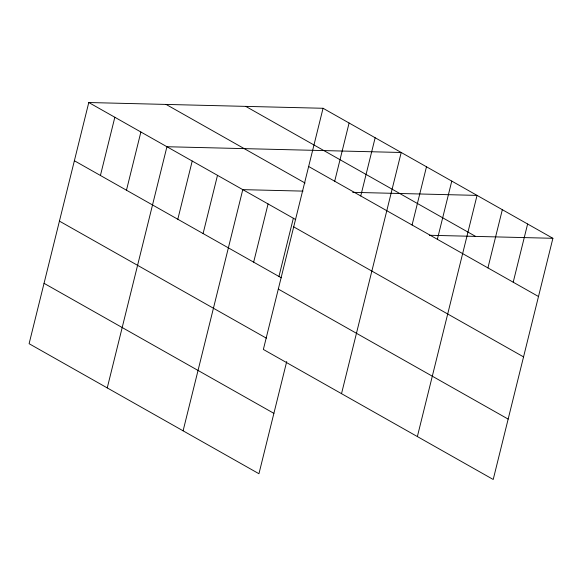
<?xml version="1.0" encoding="UTF-8"?>
<svg xmlns="http://www.w3.org/2000/svg" width="582" height="582" viewBox="0 0 582 582"><rect width="100%" height="100%" fill="white"/><g stroke="black" fill="none" stroke-linecap="round" stroke-linejoin="round"><path stroke-width="0.87" d="M323.054 108.274L263.362 349.455L493.216 479.473L552.9 238.3L323.054 108.274L88.784 102.527L29.1 343.7L258.946 473.726L286.722 361.509M100.424 175.48L114.836 117.258M126.476 190.219L140.888 131.998M107.248 387.91L166.932 146.729L401.202 152.484L341.518 393.665M177.808 219.254L192.22 161.032M203.096 233.557L217.501 175.335M183.097 430.818L242.781 189.637L303.011 191.114M253.657 262.162L268.069 203.94M278.945 276.465L293.35 218.243M334.694 181.235L349.098 123.013M360.745 195.967L375.15 137.745M412.078 225.008L426.482 166.787M437.358 239.311L451.77 181.089M417.367 436.565L477.051 195.392L352.677 192.336M487.927 267.909L502.331 209.695M513.208 282.212L527.619 223.997M429.429 235.266L552.9 238.3M245.742 106.382L475.596 236.401M308.642 166.496L538.496 296.514M166.096 104.425L305.077 183.046M88.784 102.527L295.721 219.581M293.699 226.871L523.553 356.89M74.38 160.748L281.31 277.803M278.305 289.079L508.159 419.098M59.437 221.124L266.374 338.178M44.043 283.325L273.889 413.344"/></g></svg>
